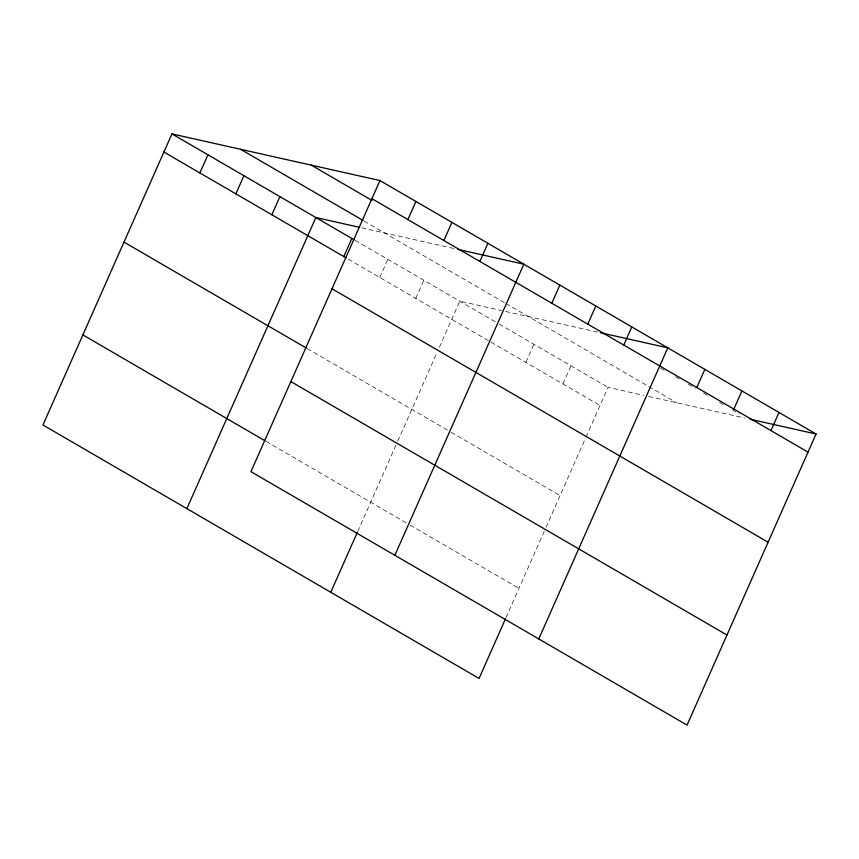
<?xml version="1.0" encoding="UTF-8"?>
<svg xmlns="http://www.w3.org/2000/svg" width="859" height="859" viewBox="0 0 859 859"><rect width="100%" height="100%" fill="white"/><g stroke="black" fill="none" stroke-linecap="round" stroke-linejoin="round"><path stroke-width="0.64" stroke-dasharray="4.29 3.22" d="M379.785 277.489L387.817 259.354M415.756 298.395L423.798 280.259M357.752 531.41L397.212 442.364M397.749 441.139L437.177 352.179M439.336 347.304L459.78 301.176L501.72 310.582M525.869 362.401L533.911 344.255M562.946 383.941L570.977 365.805M506.026 617.589L545.486 528.532M546.023 527.308L585.451 438.348M585.988 437.134L608.054 387.345L643.638 395.333M361.618 227.796L453.917 248.498M505.532 311.441L597.821 332.143M648.728 396.471L744.785 418.022M660.528 368.114L665.167 370.809M675.593 376.865L680.221 379.56M688.327 384.274L695.285 388.311M703.392 393.025L708.02 395.72M719.606 402.452L724.244 405.147M732.351 409.861L739.298 413.898M364.259 221.171L504.802 302.851M505.93 303.506L676.688 402.742M355.218 240.402L495.686 322.039M499.165 324.058L608.054 387.345M348.303 259.193L600.011 405.48M307.254 348.614L448.892 430.928M451.2 432.281L560.089 495.557M266.129 441.429L407.757 523.743M410.076 525.085L518.965 588.372"/><path stroke-width="1.29" d="M379.946 180.551L250.946 471.655L687.05 725.103L816.05 434.01L379.946 180.551L171.95 133.897L42.95 424.99L479.054 678.449L505.479 618.802M199.889 172.938L207.932 154.803M235.871 193.855L243.902 175.708M271.841 214.761L279.884 196.625M186.865 508.635L315.865 217.531L359.083 227.227M343.804 256.583L351.836 238.437M407.885 219.603L415.928 201.468M443.867 240.509L451.909 222.374M330.779 592.27L357.204 532.623M479.848 261.415L487.88 243.28M394.861 555.29L523.861 264.196L457.761 249.368M551.8 303.238L559.843 285.102M587.781 324.154L595.824 306.008M623.763 345.06L631.794 326.925M538.776 638.935L667.776 347.831L600.409 332.723M696.81 387.516L704.842 369.381M733.876 409.056L741.918 390.92M770.942 430.606L778.984 412.46M749.95 419.181L816.05 434.01M371.915 198.687L808.008 452.145M311.312 165.153L372.022 200.437M240.584 149.294L363.142 220.516M171.95 133.897L354.091 239.747M163.908 152.032L346.048 257.883M331.993 288.764L768.096 542.222M123.997 242.109L306.137 347.959M290.868 381.579L726.972 635.026M82.872 334.913L265.012 440.774"/></g></svg>
